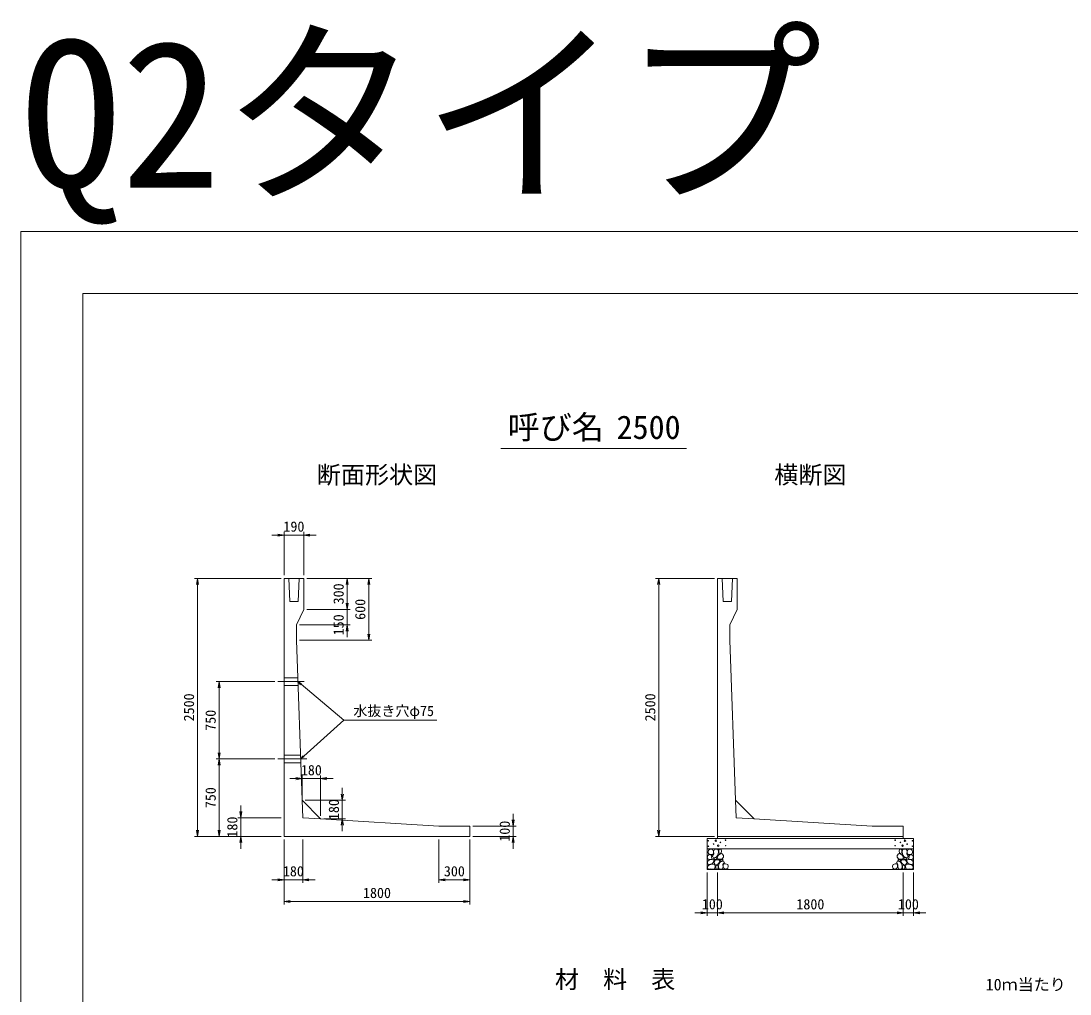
# Model space of a CAD drawing. Units: millimetres at full size, sheet at 1:40. Extents: x 0 to 25230, y 0 to 19861.
# Drawn here: x 0 to 10166, y 10432 to 19861 of the extents above; entities that cross this region are included whole.
import ezdxf
from ezdxf.enums import TextEntityAlignment as Align

# ---------------------------------------------------------------- set-up
doc = ezdxf.new("R2010")
doc.units = ezdxf.units.MM
doc.header["$LTSCALE"] = 40
doc.linetypes.add('CHAIN', pattern=[18.5, 12, -1.5, 3.5, -1.5])
doc.linetypes.add('DASHED_SPACED', pattern=[12, 6, -6])
for name, color, linetype, lineweight in [('D-BMK', 2, 'CHAIN', 13), ('D-DCR-HCHn', 4, 'Continuous', 9), ('D-STR-DIM', 7, 'Continuous', 13), ('D-STR-STRn', 1, 'Continuous', 13), ('D-STR-TXT', 7, 'Continuous', 13), ('D-TTL', 2, 'Continuous', 13), ('D-TTL-TXT', 7, 'Continuous', 13)]:
    doc.layers.add(name, color=color, linetype=linetype, lineweight=lineweight)
doc.layers.add('D-MTR', color=7, linetype='Continuous')
doc.styles.add('ＭＳ ゴシック', font='')
doc.styles.get('ＭＳ ゴシック').set_extended_font_data('MS Gothic')

# ---------------------------------------------------------------- blocks, each defined once
blk = doc.blocks.new('open_arrow')
at = {"color": 0, "linetype": 'Continuous', "lineweight": -2}
blk.add_lwpolyline([(7.5, 1.25), (0, 0), (7.5, -1.25)], dxfattribs=at)

msp = doc.modelspace()

# ---------------------------------------------------------------- linework, layer by layer
at = {"layer": 'D-BMK'}
for p, q in [((2743.95, 13460), (2490, 13460)), ((2770.12, 12710), (2490, 12710))]:
    msp.add_line(p, q, dxfattribs=at)
at = {"layer": 'D-DCR-HCHn'}
for points in [[(6701.2, 11831.59), (6680.4, 11836.22), (6661.9, 11826.97), (6659.59, 11806.17), (6664.21, 11789.99), (6687.33, 11783.05), (6703.51, 11783.05), (6710.44, 11794.61), (6710.44, 11820.04)], [(6719.69, 11833.91), (6712.76, 11813.1), (6715.07, 11789.99), (6698.89, 11764.56), (6719.69, 11753), (6742.8, 11764.56), (6756.67, 11783.05), (6761.3, 11813.1), (6756.67, 11829.28), (6742.8, 11836.22)], [(6758.98, 11778.43), (6747.43, 11750.69), (6756.67, 11739.14), (6784.41, 11739.14), (6795.97, 11743.76), (6807.53, 11759.94), (6807.53, 11773.81), (6795.97, 11792.3), (6782.1, 11794.61)], [(6763.61, 11829.28), (6763.61, 11801.55), (6775.16, 11794.61), (6786.72, 11801.55), (6789.03, 11817.73), (6786.72, 11831.59), (6770.54, 11836.22)], [(8541.02, 11778.43), (8552.57, 11750.69), (8543.33, 11739.14), (8515.59, 11739.14), (8504.03, 11743.76), (8492.47, 11759.94), (8492.47, 11773.81), (8504.03, 11792.3), (8517.9, 11794.61)], [(8536.39, 11829.28), (8536.39, 11801.55), (8524.84, 11794.61), (8513.28, 11801.55), (8510.97, 11817.73), (8513.28, 11831.59), (8529.46, 11836.22)], [(8580.31, 11833.91), (8587.24, 11813.1), (8584.93, 11789.99), (8601.11, 11764.56), (8580.31, 11753), (8557.2, 11764.56), (8543.33, 11783.05), (8538.7, 11813.1), (8543.33, 11829.28), (8557.2, 11836.22)], [(8598.8, 11831.59), (8619.6, 11836.22), (8638.1, 11826.97), (8640.41, 11806.17), (8635.79, 11789.99), (8612.67, 11783.05), (8596.49, 11783.05), (8589.56, 11794.61), (8589.56, 11820.04)], [(6657.28, 11773.81), (6650.35, 11753), (6659.59, 11739.14), (6682.71, 11736.82), (6698.49, 11743.6), (6691.95, 11759.94), (6696.58, 11769.18), (6687.33, 11778.43), (6673.46, 11783.05)], [(6701.16, 11697.01), (6718.28, 11722.69), (6716.14, 11729.11), (6692.59, 11735.53), (6671.19, 11733.39), (6656.21, 11720.55), (6654.07, 11705.57), (6656.21, 11690.59), (6673.33, 11686.31)], [(6724.31, 11753), (6712.76, 11743.76), (6717.38, 11736.82), (6733.56, 11736.82), (6740.49, 11739.14), (6745.12, 11748.38), (6738.18, 11755.32)], [(6761.08, 11697.01), (6771.78, 11722.69), (6763.22, 11733.39), (6737.54, 11733.39), (6726.84, 11729.11), (6716.14, 11714.13), (6716.14, 11701.29), (6726.84, 11684.17), (6739.68, 11682.03)], [(6797.47, 11645.64), (6803.89, 11664.91), (6801.75, 11686.31), (6816.73, 11709.85), (6797.47, 11720.55), (6776.06, 11709.85), (6763.22, 11692.73), (6758.94, 11664.91), (6763.22, 11649.92), (6776.06, 11643.5)], [(6793.19, 11720.55), (6803.89, 11729.11), (6799.61, 11735.53), (6784.62, 11735.53), (6778.2, 11733.39), (6773.92, 11724.83), (6780.34, 11718.41)], [(6814.59, 11647.78), (6833.85, 11643.5), (6850.97, 11652.06), (6853.11, 11671.33), (6848.83, 11686.31), (6827.43, 11692.73), (6812.45, 11692.73), (6806.03, 11682.03), (6806.03, 11658.48)], [(8485.41, 11647.78), (8466.15, 11643.5), (8449.03, 11652.06), (8446.89, 11671.33), (8451.17, 11686.31), (8472.57, 11692.73), (8487.55, 11692.73), (8493.97, 11682.03), (8493.97, 11658.48)], [(8502.53, 11645.64), (8496.11, 11664.91), (8498.25, 11686.31), (8483.27, 11709.85), (8502.53, 11720.55), (8523.94, 11709.85), (8536.78, 11692.73), (8541.06, 11664.91), (8536.78, 11649.92), (8523.94, 11643.5)], [(8506.81, 11720.55), (8496.11, 11729.11), (8500.39, 11735.53), (8515.38, 11735.53), (8521.8, 11733.39), (8526.08, 11724.83), (8519.66, 11718.41)], [(8538.92, 11697.01), (8528.22, 11722.69), (8536.78, 11733.39), (8562.46, 11733.39), (8573.16, 11729.11), (8583.86, 11714.13), (8583.86, 11701.29), (8573.16, 11684.17), (8560.32, 11682.03)], [(8575.69, 11753), (8587.24, 11743.76), (8582.62, 11736.82), (8566.44, 11736.82), (8559.51, 11739.14), (8554.88, 11748.38), (8561.82, 11755.32)], [(8598.84, 11697.01), (8581.72, 11722.69), (8583.86, 11729.11), (8607.41, 11735.53), (8628.81, 11733.39), (8643.79, 11720.55), (8645.93, 11705.57), (8643.79, 11690.59), (8626.67, 11686.31)], [(8642.72, 11773.81), (8649.65, 11753), (8640.41, 11739.14), (8617.29, 11736.82), (8601.51, 11743.6), (8608.05, 11759.94), (8603.42, 11769.18), (8612.67, 11778.43), (8626.54, 11783.05)], [(6709.72, 11643.5), (6724.7, 11649.92), (6728.98, 11671.33), (6720.42, 11686.31), (6705.44, 11690.59), (6686.17, 11688.45), (6664.77, 11679.89), (6654.07, 11667.05), (6654.07, 11652.06), (6660.49, 11643.5), (6686.17, 11645.64)], [(6756.8, 11649.92), (6756.8, 11675.61), (6746.1, 11682.03), (6735.4, 11675.61), (6733.26, 11660.62), (6735.4, 11647.78), (6750.38, 11643.5)], [(8543.2, 11649.92), (8543.2, 11675.61), (8553.9, 11682.03), (8564.6, 11675.61), (8566.74, 11660.62), (8564.6, 11647.78), (8549.62, 11643.5)], [(8590.28, 11643.5), (8575.3, 11649.92), (8571.02, 11671.33), (8579.58, 11686.31), (8594.56, 11690.59), (8613.83, 11688.45), (8635.23, 11679.89), (8645.93, 11667.05), (8645.93, 11652.06), (8639.51, 11643.5), (8613.83, 11645.64)]]:
    msp.add_lwpolyline(points, close=True, dxfattribs=at)
for centre, radius in [((6660.73, 11917.43), 3), ((6733.34, 11917.43), 7.5), ((6777.71, 11901.64), 3), ((6828.13, 11923.48), 3), ((8471.87, 11923.48), 3), ((8522.29, 11901.64), 3), ((8566.66, 11917.43), 7.5), ((8639.27, 11917.43), 3), ((6661.87, 11863.92), 3), ((6712.29, 11885.76), 3), ((6756.66, 11869.97), 7.5), ((6829.27, 11869.97), 3), ((8470.73, 11869.97), 3), ((8543.34, 11869.97), 7.5), ((8587.71, 11885.76), 3), ((8638.13, 11863.92), 3)]:
    msp.add_circle(centre, radius, dxfattribs=at)
at = {"layer": 'D-STR-DIM'}
for p, q in [((2430, 14880), (2860, 14880)), ((2550, 14490), (2550, 14910)), ((2740, 14490), (2740, 14910)), ((2520, 14460), (1680, 14460)), ((1710, 11960), (1710, 14460)), ((2770, 14460), (3190, 14460)), ((2770, 14460), (3400, 14460)), ((3160, 14460), (3160, 14160)), ((3370, 14460), (3370, 13860)), ((6720, 14460), (6150, 14460)), ((6180, 11960), (6180, 14460)), ((3160, 14280), (3160, 13890)), ((2770, 14160), (3190, 14160)), ((2770, 14160), (3190, 14160)), ((2700, 14010), (3190, 14010)), ((2700, 13860), (3400, 13860)), ((2460, 13460), (1890, 13460)), ((1920, 12710), (1920, 13460)), ((2460, 12710), (1890, 12710)), ((2460, 12710), (1890, 12710)), ((1920, 11960), (1920, 12710)), ((3024.09, 12519.45), (2604.09, 12519.45)), ((2724.09, 12339.45), (2724.09, 12549.45)), ((2904.09, 12159.45), (2904.09, 12549.45)), ((3114.09, 12429.45), (3114.09, 12009.45)), ((2754.09, 12309.45), (3144.09, 12309.45)), ((2130, 11840), (2130, 12260)), ((2520, 12140), (2100, 12140)), ((2934.09, 12129.45), (3144.09, 12129.45)), ((4770, 11840), (4770, 12180)), ((4380, 12060), (4800, 12060)), ((2520, 11960), (1680, 11960)), ((2520, 11960), (1890, 11960)), ((2520, 11960), (2100, 11960)), ((2550, 11930), (2550, 11510)), ((2550, 11930), (2550, 11300)), ((2730, 11930), (2730, 11510)), ((4050, 11930), (4050, 11510)), ((4350, 11930), (4350, 11300)), ((4350, 11930), (4350, 11510)), ((4380, 11960), (4800, 11960)), ((6720, 11960), (6150, 11960)), ((6650, 11610), (6650, 11190)), ((6750, 11610), (6750, 11190)), ((6750, 11610), (6750, 11190)), ((8550, 11610), (8550, 11190)), ((8550, 11610), (8550, 11190)), ((8650, 11610), (8650, 11190)), ((2430, 11540), (2850, 11540)), ((4350, 11540), (4050, 11540)), ((2550, 11330), (4350, 11330)), ((6870, 11220), (6530, 11220)), ((6750, 11220), (8550, 11220)), ((8430, 11220), (8770, 11220))]:
    msp.add_line(p, q, dxfattribs=at)
at = {"layer": 'D-STR-STRn'}
for p, q in [((2550, 11960), (2550, 14460)), ((2550, 14460), (2740, 14460)), ((2740, 14460), (2740, 14160)), ((6750, 11960), (6750, 14460)), ((6750, 14460), (6940, 14460)), ((6940, 14460), (6940, 14160)), ((2740, 14160), (2670, 14010)), ((6940, 14160), (6870, 14010)), ((2670, 14010), (2670, 13860)), ((6870, 14010), (6870, 13860)), ((2670, 13860), (2724.09, 12309.45)), ((6870, 13860), (6924.09, 12309.45)), ((2724.09, 12309.45), (2904.09, 12129.45)), ((6924.09, 12309.45), (7104.09, 12129.45)), ((2904.09, 12129.45), (4050, 12060)), ((7104.09, 12129.45), (8250, 12060)), ((4050, 12060), (4350, 12060)), ((4350, 12060), (4350, 11960)), ((8250, 12060), (8550, 12060)), ((8550, 12060), (8550, 11960)), ((4350, 11960), (2550, 11960)), ((6650, 11640), (6650, 11940)), ((6650, 11940), (8650, 11940)), ((6750, 11960), (6750, 11940)), ((8550, 11960), (6750, 11960)), ((8550, 11960), (8550, 11940)), ((8650, 11940), (8650, 11640)), ((6650, 11840), (8650, 11840)), ((6650, 11640), (8650, 11640))]:
    msp.add_line(p, q, dxfattribs=at)
at = {"layer": 'D-STR-STRn', "linetype": 'DASHED_SPACED'}
for p, q in [((2595, 14460), (2605, 14235)), ((2695, 14460), (2685, 14235)), ((6795, 14460), (6805, 14235)), ((6895, 14460), (6885, 14235)), ((2605, 14235), (2685, 14235)), ((6805, 14235), (6885, 14235)), ((2550, 13497.5), (2682.65, 13497.5)), ((2550, 13422.5), (2685.26, 13422.5)), ((2550, 12747.5), (2708.81, 12747.5)), ((2550, 12672.5), (2711.42, 12672.5))]:
    msp.add_line(p, q, dxfattribs=at)
at = {"layer": 'D-STR-STRn', "color": 2, "linetype": 'DASHED_SPACED'}
for p, q in [((2724.09, 12309.45), (2730, 12140)), ((6924.09, 12309.45), (6930, 12140)), ((2730, 12140), (2904.09, 12129.45)), ((6930, 12140), (7104.09, 12129.45))]:
    msp.add_line(p, q, dxfattribs=at)
at = {"layer": 'D-STR-TXT'}
msp.add_line((4030.12, 13085), (3130.12, 13085), dxfattribs=at)
for points in [[(2683.95, 13460), (2714.57, 13434.26), (3130.12, 13085)], [(2710.12, 12710), (2739.95, 12736.64), (3130.12, 13085)]]:
    msp.add_lwpolyline(points, dxfattribs=at)
at = {"layer": 'D-TTL'}
for points in [[(0, 0), (25230, 0), (25230, 17820), (0, 17820)], [(600, 600), (24630, 600), (24630, 17220), (600, 17220)]]:
    msp.add_lwpolyline(points, close=True, dxfattribs=at)
at = {"layer": 'D-TTL-TXT'}
msp.add_line((4650, 15720), (6450, 15720), dxfattribs=at)

# ---------------------------------------------------------------- block references
at = {"layer": 'D-STR-DIM', "xscale": 8, "yscale": 8}
for p, rotation in [((2550, 14880), 180), ((1710, 14460), 270), ((3160, 14460), 270), ((3370, 14460), 270), ((6180, 14460), 270), ((3160, 14160), 90), ((3160, 14160), 90), ((3160, 14010), 270), ((3370, 13860), 90), ((1920, 13460), 270), ((1920, 12710), 90), ((1920, 12710), 270), ((2724.09, 12519.45), 180), ((3114.09, 12309.45), 90), ((2130, 12140), 90), ((3114.09, 12129.45), 270), ((4770, 12060), 90), ((1710, 11960), 90), ((1920, 11960), 90), ((6180, 11960), 90), ((2130, 11960), 270), ((4770, 11960), 270), ((2550, 11540), 180), ((4350, 11540), 180), ((4350, 11330), 180), ((6650, 11220), 180), ((8550, 11220), 180), ((8550, 11220), 180)]:
    msp.add_blockref('open_arrow', p, dxfattribs=dict(at, rotation=rotation))
for p in [(2740, 14880), (2904.09, 12519.45), (2730, 11540), (4050, 11540), (2550, 11330), (6750, 11220), (6750, 11220), (8650, 11220)]:
    msp.add_blockref('open_arrow', p, dxfattribs=at)
at = {"layer": 'D-STR-TXT', "xscale": 5.33, "yscale": 5.33}
for p, rotation in [((2683.95, 13460), 320), ((2710.12, 12710), 41.8)]:
    msp.add_blockref('open_arrow', p, dxfattribs=dict(at, rotation=rotation))

# ---------------------------------------------------------------- texts
at = {"layer": 'D-MTR', "style": 'ＭＳ ゴシック'}
msp.add_text('材\u3000料\u3000表', height=170.9, dxfattribs=at).set_placement((5175, 10437.23), align=Align.BOTTOM_LEFT)
msp.add_text('10ｍ当たり', height=113.9, dxfattribs=at).set_placement((10125, 10433.15), align=Align.BOTTOM_RIGHT)
at = {"layer": 'D-STR-DIM', "style": 'ＭＳ ゴシック'}
for s, p in [('190', (2645, 14962.5)), ('180', (2814.09, 12601.95)), ('180', (2640, 11622.5)), ('300', (4200, 11622.5)), ('1800', (3450, 11412.5)), ('100', (6700, 11302.5)), ('1800', (7650, 11302.5)), ('100', (8600, 11302.5))]:
    msp.add_text(s, height=99.69, dxfattribs=at).set_placement(p, align=Align.MIDDLE_CENTER)
for s, p in [('300', (3077.5, 14310)), ('600', (3287.5, 14160)), ('150', (3077.5, 14010)), ('2500', (1627.5, 13210)), ('2500', (6097.5, 13210)), ('750', (1837.5, 13085)), ('750', (1837.5, 12335)), ('180', (3031.59, 12219.45)), ('180', (2047.5, 12050)), ('100', (4687.5, 12010))]:
    msp.add_text(s, height=99.69, rotation=90, dxfattribs=at).set_placement(p, align=Align.MIDDLE_CENTER)
at = {"layer": 'D-STR-TXT', "style": 'ＭＳ ゴシック'}
msp.add_text('水抜き穴φ75', height=99.69, dxfattribs=at).set_placement((3220.12, 13095.88), align=Align.BOTTOM_LEFT)
at = {"layer": 'D-TTL-TXT', "style": 'ＭＳ ゴシック'}
msp.add_text('Q2タイプ', height=1424, dxfattribs=at).set_placement((0, 17820), align=Align.BOTTOM_LEFT)
for s, height, p in [('呼び名', 227.9, (5182.5, 15742.5)), ('2500', 227.9, (6082.5, 15742.5)), ('断面形状図', 170.9, (3450, 15327.23)), ('横断図', 170.9, (7650, 15327.23))]:
    msp.add_text(s, height=height, dxfattribs=at).set_placement(p, align=Align.BOTTOM_CENTER)

doc.saveas('drawing.dxf')
